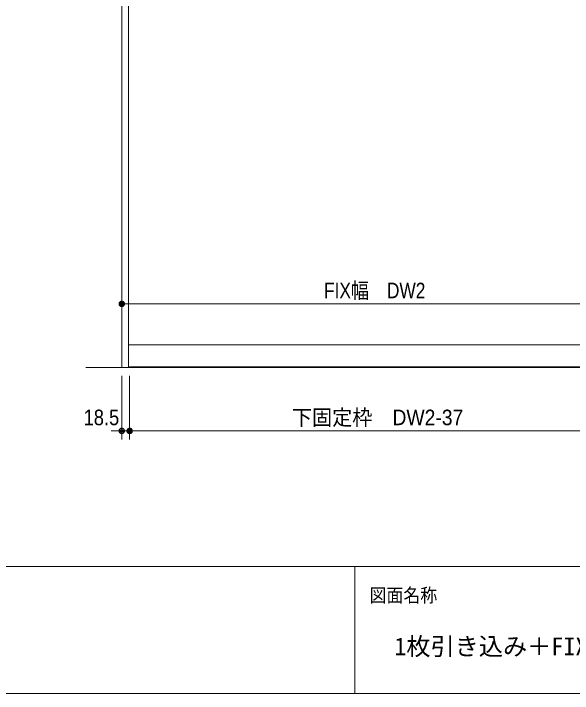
# Model space of a CAD drawing. Units: millimetres, scale not verified. Extents: x -6062 to 6062, y -3045 to 3045.
# Drawn here: x -4743 to -3424, y -2770 to -1164 of the extents above; entities that cross this region are included whole.
import ezdxf
from ezdxf.enums import TextEntityAlignment as Align

# ---------------------------------------------------------------- set-up
doc = ezdxf.new("R2010")
doc.units = ezdxf.units.MM
doc.header["$LTSCALE"] = 20
for name, color, linetype, lineweight in [('0-0_3一般', 7, 'Continuous', 9), ('0-2_2寸法-1', 7, 'Continuous', 9), ('0-3_0', 7, 'Continuous', 9), ('0-4_2寸法-2', 7, 'Continuous', 9), ('0-5_1図面枠', 7, 'Continuous', 9)]:
    doc.layers.add(name, color=color, linetype=linetype, lineweight=lineweight)
doc.styles.add('ＭＳ ゴシック', font='')
doc.styles.add('ＭＳ Ｐゴシック', font='')
doc.styles.get('ＭＳ ゴシック').set_extended_font_data('MS Gothic')
doc.styles.get('ＭＳ Ｐゴシック').set_extended_font_data('MS PGothic')

# ---------------------------------------------------------------- blocks, each defined once
blk = doc.blocks.new('グループ-63')
at = {"layer": '0-0_3一般'}
for p, q in [((-54000, 7000), (-54000, -40000)), ((-55696.5, -40000), (-4456.5, -40000))]:
    blk.add_line(p, q, dxfattribs=at)
blk = doc.blocks.new('グループ-64')
at = {"layer": '0-0_3一般'}
for p, q in [((-54000, -40000), (-54000, 6840)), ((-53680, -40000), (-53680, 6840)), ((-53680, -38940), (-30320, -38940)), ((-54000, -40000), (-30000, -40000))]:
    blk.add_line(p, q, dxfattribs=at)
blk.add_lwpolyline([(-53630, -39970), (-53630, -40000), (-30370, -40000), (-30370, -39970)], close=True, dxfattribs=at)
blk = doc.blocks.new('グループ-65')
at = {"layer": '0-0_3一般'}
for name in ['グループ-63', 'グループ-64']:
    blk.add_blockref(name, (0, 0), dxfattribs=at)
blk = doc.blocks.new('_Dot')
at = {"layer": '0-3_0'}
for p, q in [((-10, 0), (-20, 0)), ((9.78, 2), (-9.78, 2)), ((7.99, 6), (-7.99, 6)), ((9.16, -3.98), (-9.16, -3.98)), ((6, -7.98), (-6, -7.98))]:
    blk.add_line(p, q, dxfattribs=at)
for points in [[(10, 0), (9.92, 1.25), (9.69, 2.49), (9.3, 3.68), (8.76, 4.82), (8.09, 5.88), (7.29, 6.85), (6.37, 7.71), (5.36, 8.44), (4.26, 9.05), (3.09, 9.51), (1.87, 9.82), (0.63, 9.98), (-0.63, 9.98), (-1.87, 9.82), (-3.09, 9.51), (-4.26, 9.05), (-5.36, 8.44), (-6.37, 7.71), (-7.29, 6.85), (-8.09, 5.88), (-8.76, 4.82), (-9.3, 3.68), (-9.69, 2.49), (-9.92, 1.25), (-10, 0), (0, 0)], [(-10, 0), (-9.92, -1.25), (-9.69, -2.49), (-9.3, -3.68), (-8.76, -4.82), (-8.09, -5.88), (-7.29, -6.85), (-6.37, -7.71), (-5.36, -8.44), (-4.26, -9.05), (-3.09, -9.51), (-1.87, -9.82), (-0.63, -9.98), (0.63, -9.98), (1.87, -9.82), (3.09, -9.51), (4.26, -9.05), (5.36, -8.44), (6.37, -7.71), (7.29, -6.85), (8.09, -5.88), (8.76, -4.82), (9.3, -3.68), (9.69, -2.49), (9.92, -1.25), (10, 0), (0, 0)]]:
    blk.add_lwpolyline(points, close=True, dxfattribs=at)
blk = doc.blocks.new('グループ-74')
at = {"layer": '0-5_1図面枠'}
for p, q in [((-80000, -49400), (80000, -49400)), ((-43000, -49400), (-43000, -55400))]:
    blk.add_line(p, q, dxfattribs=at)
blk.add_lwpolyline([(-80000, 55400), (80000, 55400), (80000, -55400), (-80000, -55400)], close=True, dxfattribs=at)
blk = doc.blocks.new('図面枠')
at = {"layer": '0-5_1図面枠'}
blk.add_blockref('グループ-74', (0, 0), dxfattribs=at)
at = {"layer": '0-5_1図面枠', "style": 'ＭＳ ゴシック', "width": 0.9}
blk.add_text('図面名称', height=650.9, dxfattribs=at).set_placement((-42300.1, -51283.9), align=Align.BOTTOM_LEFT)

msp = doc.modelspace()

# ---------------------------------------------------------------- linework, layer by layer
at = {"layer": '0-2_2寸法-1'}
for p, q in [((-4487.5, -1830), (-4487.3, -1830)), ((-4474.79, -1850), (-3300.21, -1850)), ((-4469, -2020), (-4469, -2170)), ((-4456.29, -2150), (-3318.71, -2150))]:
    msp.add_line(p, q, dxfattribs=at)
at = {"layer": '0-4_2寸法-2'}
for p, q in [((-4487.5, -2020), (-4487.5, -2170)), ((-4469, -2020), (-4469, -2170)), ((-4500.21, -2150), (-4512.92, -2150)), ((-4487.5, -2150), (-4469, -2150)), ((-4456.29, -2150), (-4443.58, -2150))]:
    msp.add_line(p, q, dxfattribs=at)

# ---------------------------------------------------------------- block references
at = {"layer": '0-0_3一般', "xscale": 0.05, "yscale": 0.05}
msp.add_blockref('グループ-65', (-1787.5, 0), dxfattribs=at)
at = {"layer": '0-2_2寸法-1', "xscale": 0.6356201, "yscale": 0.6356201, "rotation": 180}
for p in [(-4487.5, -1850), (-4469, -2150)]:
    msp.add_blockref('_Dot', p, dxfattribs=at)
at = {"layer": '0-4_2寸法-2', "xscale": 0.6356201, "yscale": 0.6356201}
msp.add_blockref('_Dot', (-4487.5, -2150), dxfattribs=at)
at = {"layer": '0-4_2寸法-2', "xscale": 0.6356201, "yscale": 0.6356201, "rotation": 180}
msp.add_blockref('_Dot', (-4469, -2150), dxfattribs=at)
at = {"layer": '0-5_1図面枠', "xscale": 0.05, "yscale": 0.05}
msp.add_blockref('図面枠', (-1787.5, 0), dxfattribs=at)

# ---------------------------------------------------------------- texts
at = {"layer": '0-2_2寸法-1', "style": 'ＭＳ Ｐゴシック'}
for s, height, width, p in [('FIX幅\u3000DW2', 36.69, 0.85, (-4010, -1847.65)), ('下固定枠\u3000DW2-37', 36.66, 0.95, (-4085.87, -2147.47))]:
    msp.add_text(s, height=height, dxfattribs=dict(at, width=width)).set_placement(p, align=Align.BOTTOM_LEFT)
at = {"layer": '0-4_2寸法-2', "style": 'ＭＳ Ｐゴシック', "width": 0.9}
msp.add_text('18.5', height=36.69, dxfattribs=at).set_placement((-4577.71, -2147.52), align=Align.BOTTOM_LEFT)
at = {"layer": '0-5_1図面枠', "style": 'ＭＳ ゴシック'}
msp.add_text('1枚引き込み＋FIXタイプ \u3000特寸 左勝手L-N', height=41.84, dxfattribs=at).set_placement((-3844.15, -2692.37), align=Align.BOTTOM_LEFT)

doc.saveas('drawing.dxf')
